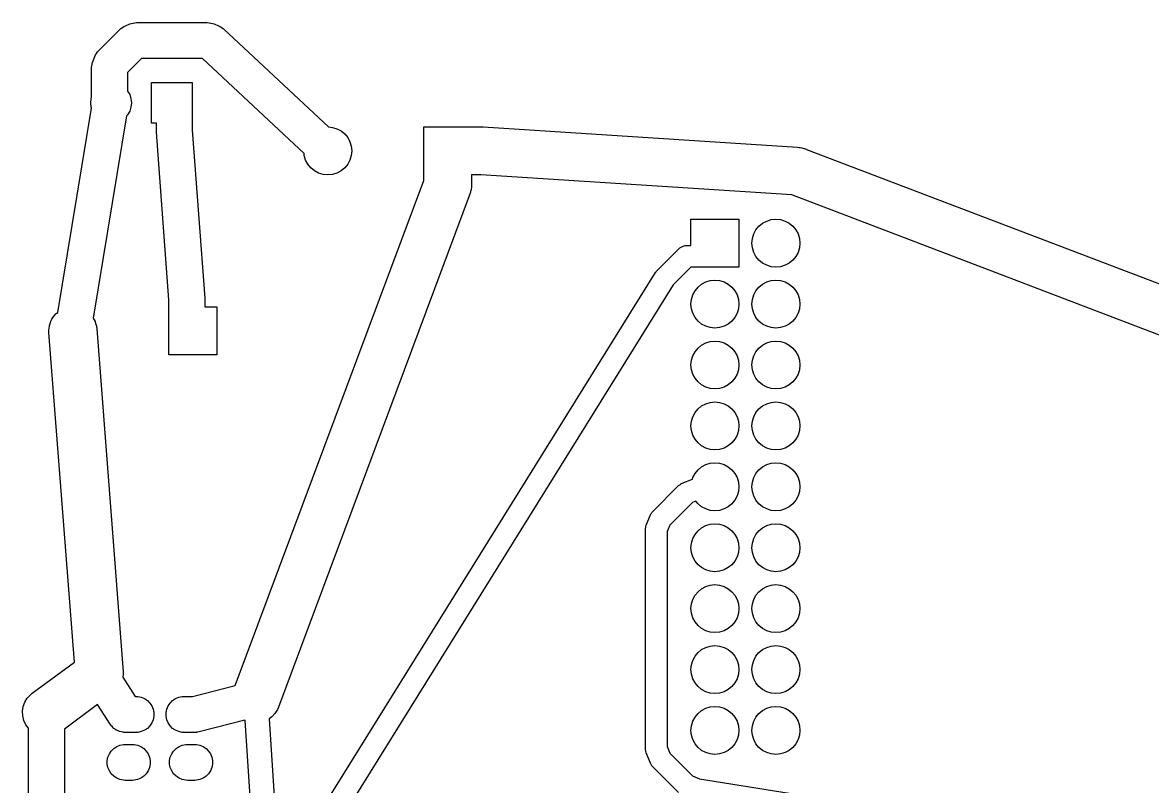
# Model space of a CAD drawing. Extents: x 94.6 to 189.8, y -126.6 to -62.1.
# Drawn here: x 94.57 to 141.7, y -93.95 to -62.1 of the extents above; entities that cross this region are included whole.
import ezdxf

# ---------------------------------------------------------------- set-up
doc = ezdxf.new("R2010")
doc.units = 0
doc.layers.add('BLACK', color=7, linetype='CONTINUOUS')

msp = doc.modelspace()

# ---------------------------------------------------------------- linework, layer by layer
at = {"layer": 'BLACK', "linetype": 'CONTINUOUS'}
for p, q in [((98.863511, -62.232422), (99.039211, -62.159622)), ((99.039211, -62.159622), (99.108507, -62.134818)), ((99.108507, -62.134818), (99.108552, -62.134809)), ((99.108552, -62.134809), (99.108586, -62.134795)), ((99.108586, -62.134795), (99.180479, -62.120494)), ((99.180479, -62.120494), (99.252705, -62.10612)), ((99.252705, -62.10612), (99.252741, -62.106119)), ((99.252741, -62.106119), (99.252787, -62.106111)), ((99.252787, -62.106111), (99.3263, -62.1025)), ((99.3263, -62.1025), (100.5737, -62.1025)), ((100.5737, -62.1025), (102.2737, -62.1025)), ((102.2737, -62.1025), (102.347213, -62.106111)), ((102.347213, -62.106111), (102.347258, -62.106119)), ((102.347258, -62.106119), (102.347295, -62.10612)), ((102.347295, -62.10612), (102.41952, -62.120494)), ((102.41952, -62.120494), (102.491414, -62.134795)), ((102.491414, -62.134795), (102.491447, -62.134809)), ((102.491447, -62.134809), (102.491493, -62.134818)), ((102.491493, -62.134818), (102.560789, -62.159622)), ((102.560789, -62.159622), (102.736489, -62.232422)), ((97.74247, -63.27277), (98.62027, -62.39497)), ((98.62027, -62.39497), (98.674698, -62.345637)), ((98.674698, -62.345637), (98.674741, -62.345595)), ((98.674741, -62.345595), (98.674757, -62.345583)), ((98.674757, -62.345583), (98.674805, -62.345541)), ((98.674805, -62.345541), (98.738095, -62.303252)), ((98.738095, -62.303252), (98.796979, -62.263898)), ((98.796979, -62.263898), (98.797032, -62.263872)), ((98.797032, -62.263872), (98.797053, -62.263859)), ((98.797053, -62.263859), (98.79712, -62.26383)), ((98.79712, -62.26383), (98.863511, -62.232422)), ((102.736489, -62.232422), (102.770706, -62.248609)), ((102.770706, -62.248609), (102.77994, -62.252067)), ((102.77994, -62.252067), (102.786169, -62.255925)), ((102.786169, -62.255925), (102.803021, -62.263898)), ((102.803021, -62.263898), (102.853411, -62.297576)), ((102.853411, -62.297576), (102.904931, -62.329488)), ((102.904931, -62.329488), (102.919165, -62.341522)), ((102.919165, -62.341522), (102.925259, -62.345595)), ((102.925259, -62.345595), (102.932231, -62.352569)), ((102.932231, -62.352569), (102.961137, -62.377007)), ((102.961137, -62.377007), (107.331037, -66.455557)), ((97.507122, -63.691711), (97.579922, -63.516011)), ((97.579922, -63.516011), (97.61133, -63.44962)), ((97.61133, -63.44962), (97.611359, -63.449553)), ((97.611359, -63.449553), (97.611372, -63.449532)), ((97.611372, -63.449532), (97.611398, -63.449479)), ((97.611398, -63.449479), (97.652657, -63.387745)), ((97.652657, -63.387745), (97.693042, -63.327305)), ((97.693042, -63.327305), (97.69308, -63.327262)), ((97.69308, -63.327262), (97.693095, -63.327241)), ((97.693095, -63.327241), (97.693148, -63.327187)), ((97.693148, -63.327187), (97.74247, -63.27277)), ((99.53406, -63.6025), (98.95, -64.18656)), ((100.5737, -63.6025), (99.53406, -63.6025)), ((102.075778, -63.6025), (100.5737, -63.6025)), ((106.310041, -67.554455), (102.075778, -63.6025)), ((97.45, -63.9788), (97.453611, -63.905287)), ((97.45, -65.209834), (97.45, -63.9788)), ((97.453611, -63.905287), (97.453619, -63.905241)), ((97.453619, -63.905241), (97.45362, -63.905205)), ((97.45362, -63.905205), (97.467994, -63.832979)), ((97.467994, -63.832979), (97.482295, -63.761086)), ((97.482295, -63.761086), (97.482309, -63.761052)), ((97.482309, -63.761052), (97.482318, -63.761007)), ((97.482318, -63.761007), (97.507122, -63.691711)), ((98.95, -64.18656), (98.95, -64.956929)), ((98.95, -64.956929), (99.036514, -65.106774)), ((99.95, -66.3025), (99.95, -64.6025)), ((99.95, -64.6025), (101.65, -64.6025)), ((101.65, -64.6025), (101.65, -65.5525)), ((97.41, -65.4525), (97.428575, -65.275775)), ((97.428575, -65.629225), (97.41, -65.4525)), ((97.428575, -65.275775), (97.45, -65.209834)), ((99.036514, -65.106774), (99.091425, -65.275775)), ((99.091425, -65.275775), (99.11, -65.4525)), ((99.11, -65.4525), (99.091425, -65.629225)), ((96.034438, -74.184437), (97.441466, -65.668901)), ((97.441466, -65.668901), (97.428575, -65.629225)), ((98.947664, -65.952117), (98.907669, -65.996536)), ((99.036514, -65.798226), (98.947664, -65.952117)), ((99.091425, -65.629225), (99.036514, -65.798226)), ((101.65, -65.5525), (101.65, -66.3025)), ((98.907669, -65.996536), (97.515267, -74.423553)), ((100.15, -66.3025), (99.95, -66.3025)), ((100.15, -66.6132), (100.15, -66.3025)), ((101.65, -66.3025), (101.65, -66.585613)), ((100.151351, -66.640722), (100.15, -66.6132)), ((100.152026, -66.668293), (100.151351, -66.640722)), ((100.6677, -73.669386), (100.152026, -66.668293)), ((101.65, -66.585613), (102.165674, -73.586707)), ((107.331037, -66.455557), (107.49509, -66.471715)), ((107.49509, -66.471715), (107.682683, -66.52862)), ((107.682683, -66.52862), (107.85557, -66.62103)), ((107.85557, -66.62103), (108.007107, -66.745393)), ((108.007107, -66.745393), (108.13147, -66.89693)), ((108.13147, -66.89693), (108.22388, -67.069817)), ((111.3, -68.4525), (111.3, -66.4525)), ((111.3, -66.4525), (113.3, -66.4525)), ((113.3, -66.4525), (113.7142, -66.4525)), ((113.7142, -66.4525), (113.746421, -66.454082)), ((113.746421, -66.454082), (113.778686, -66.454581)), ((113.778686, -66.454581), (126.893686, -67.302081)), ((108.22388, -67.069817), (108.280785, -67.25741)), ((108.280785, -67.25741), (108.3, -67.4525)), ((126.893686, -67.302081), (126.967249, -67.310475)), ((126.967249, -67.310475), (126.976801, -67.310953)), ((126.976801, -67.310953), (126.983944, -67.31238)), ((126.983944, -67.31238), (126.991188, -67.313207)), ((126.991188, -67.313207), (127.000436, -67.315676)), ((127.000436, -67.315676), (127.073033, -67.330183)), ((127.073033, -67.330183), (127.160934, -67.352283)), ((127.160934, -67.352283), (127.173847, -67.356212)), ((127.173847, -67.356212), (127.179772, -67.357215)), ((127.179772, -67.357215), (127.217159, -67.369392)), ((127.217159, -67.369392), (127.254818, -67.380852)), ((127.254818, -67.380852), (127.260253, -67.383428)), ((127.260253, -67.383428), (127.273082, -67.387607)), ((127.273082, -67.387607), (143.006248, -73.380946)), ((106.319215, -67.64759), (106.310041, -67.554455)), ((106.37612, -67.835183), (106.319215, -67.64759)), ((106.46853, -68.00807), (106.37612, -67.835183)), ((108.22388, -67.835183), (108.13147, -68.00807)), ((108.280785, -67.64759), (108.22388, -67.835183)), ((108.3, -67.4525), (108.280785, -67.64759)), ((106.592893, -68.159607), (106.46853, -68.00807)), ((106.74443, -68.28397), (106.592893, -68.159607)), ((106.917317, -68.37638), (106.74443, -68.28397)), ((107.85557, -68.28397), (107.682683, -68.37638)), ((108.007107, -68.159607), (107.85557, -68.28397)), ((108.13147, -68.00807), (108.007107, -68.159607)), ((103.441028, -89.749589), (111.3, -68.68622)), ((107.10491, -68.433285), (106.917317, -68.37638)), ((107.3, -68.4525), (107.10491, -68.433285)), ((107.49509, -68.433285), (107.3, -68.4525)), ((107.682683, -68.37638), (107.49509, -68.433285)), ((111.3, -68.68622), (111.3, -68.4525)), ((113.681917, -68.4525), (113.3, -68.4525)), ((113.3, -68.4525), (113.3, -68.8667)), ((126.650173, -69.290517), (113.681917, -68.4525)), ((113.23691, -69.216271), (105.23801, -90.654671)), ((113.251902, -69.169145), (113.23691, -69.216271)), ((113.25694, -69.156985), (113.251902, -69.169145)), ((113.258888, -69.147187), (113.25694, -69.156985)), ((113.266662, -69.122755), (113.258888, -69.147187)), ((113.279516, -69.043486), (113.266662, -69.122755)), ((113.295185, -68.964717), (113.279516, -69.043486)), ((113.296443, -68.939108), (113.295185, -68.964717)), ((113.298042, -68.929248), (113.296443, -68.939108)), ((113.3, -68.8667), (113.297573, -68.916092)), ((113.297573, -68.916092), (113.298042, -68.929248)), ((142.648709, -75.384945), (126.650173, -69.290517)), ((122.45, -71.4), (122.45, -70.3)), ((122.45, -70.3), (124.45, -70.3)), ((124.45, -70.3), (124.45, -72.3)), ((125.15853, -70.74443), (125.282893, -70.592893)), ((125.282893, -70.592893), (125.43443, -70.46853)), ((125.43443, -70.46853), (125.607317, -70.37612)), ((125.607317, -70.37612), (125.79491, -70.319215)), ((125.79491, -70.319215), (125.99, -70.3)), ((125.99, -70.3), (126.18509, -70.319215)), ((126.18509, -70.319215), (126.372683, -70.37612)), ((126.372683, -70.37612), (126.54557, -70.46853)), ((126.54557, -70.46853), (126.697107, -70.592893)), ((126.697107, -70.592893), (126.82147, -70.74443)), ((124.99, -71.3), (125.009215, -71.10491)), ((125.009215, -71.10491), (125.06612, -70.917317)), ((125.06612, -70.917317), (125.15853, -70.74443)), ((126.82147, -70.74443), (126.91388, -70.917317)), ((126.91388, -70.917317), (126.970785, -71.10491)), ((126.970785, -71.10491), (126.99, -71.3)), ((121.681802, -71.795402), (121.945402, -71.531802)), ((121.945402, -71.531802), (121.989649, -71.492998)), ((121.989649, -71.492998), (121.989657, -71.492991)), ((121.989657, -71.492991), (122.091392, -71.434254)), ((122.091392, -71.434254), (122.122458, -71.42593)), ((122.122458, -71.42593), (122.204864, -71.403849)), ((122.204864, -71.403849), (122.204878, -71.403849)), ((122.204878, -71.403849), (122.2636, -71.4)), ((122.2636, -71.4), (122.45, -71.4)), ((125.009215, -71.49509), (124.99, -71.3)), ((125.06612, -71.682683), (125.009215, -71.49509)), ((126.970785, -71.49509), (126.91388, -71.682683)), ((126.99, -71.3), (126.970785, -71.49509)), ((121.03533, -72.442574), (121.68163, -71.795574)), ((121.68163, -71.795574), (121.681721, -71.795493)), ((121.681721, -71.795493), (121.681802, -71.795402)), ((125.15853, -71.85557), (125.06612, -71.682683)), ((125.282893, -72.007107), (125.15853, -71.85557)), ((125.43443, -72.13147), (125.282893, -72.007107)), ((126.697107, -72.007107), (126.54557, -72.13147)), ((126.82147, -71.85557), (126.697107, -72.007107)), ((126.91388, -71.682683), (126.82147, -71.85557)), ((106.231912, -96.210171), (120.971632, -72.522853)), ((120.971632, -72.522853), (120.992829, -72.493291)), ((120.992829, -72.493291), (120.996543, -72.486851)), ((120.996543, -72.486851), (121.001527, -72.481161)), ((121.001527, -72.481161), (121.005933, -72.475017)), ((121.005933, -72.475017), (121.011358, -72.469938)), ((121.011358, -72.469938), (121.03533, -72.442574)), ((122.31837, -72.431626), (121.708519, -73.042136)), ((122.449996, -72.3), (122.31837, -72.431626)), ((122.45, -72.3), (122.449996, -72.3)), ((124.45, -72.3), (122.45, -72.3)), ((125.607317, -72.22388), (125.43443, -72.13147)), ((125.79491, -72.280785), (125.607317, -72.22388)), ((125.99, -72.3), (125.79491, -72.280785)), ((126.18509, -72.280785), (125.99, -72.3)), ((126.372683, -72.22388), (126.18509, -72.280785)), ((126.54557, -72.13147), (126.372683, -72.22388)), ((121.708519, -73.042136), (106.996161, -96.685486)), ((122.742893, -73.132893), (122.89443, -73.00853)), ((122.89443, -73.00853), (123.067317, -72.91612)), ((123.067317, -72.91612), (123.25491, -72.859215)), ((123.25491, -72.859215), (123.45, -72.84)), ((123.45, -72.84), (123.64509, -72.859215)), ((123.64509, -72.859215), (123.832683, -72.91612)), ((123.832683, -72.91612), (124.00557, -73.00853)), ((124.00557, -73.00853), (124.157107, -73.132893)), ((125.282893, -73.132893), (125.43443, -73.00853)), ((125.43443, -73.00853), (125.607317, -72.91612)), ((125.607317, -72.91612), (125.79491, -72.859215)), ((125.79491, -72.859215), (125.99, -72.84)), ((125.99, -72.84), (126.18509, -72.859215)), ((126.18509, -72.859215), (126.372683, -72.91612)), ((126.372683, -72.91612), (126.54557, -73.00853)), ((126.54557, -73.00853), (126.697107, -73.132893)), ((122.469215, -73.64491), (122.52612, -73.457317)), ((122.52612, -73.457317), (122.61853, -73.28443)), ((122.61853, -73.28443), (122.742893, -73.132893)), ((124.157107, -73.132893), (124.28147, -73.28443)), ((124.28147, -73.28443), (124.37388, -73.457317)), ((124.37388, -73.457317), (124.430785, -73.64491)), ((125.009215, -73.64491), (125.06612, -73.457317)), ((125.06612, -73.457317), (125.15853, -73.28443)), ((125.15853, -73.28443), (125.282893, -73.132893)), ((126.697107, -73.132893), (126.82147, -73.28443)), ((126.82147, -73.28443), (126.91388, -73.457317)), ((126.91388, -73.457317), (126.970785, -73.64491)), ((100.6677, -73.9525), (100.6677, -73.669386)), ((100.6677, -75.9525), (100.6677, -73.9525)), ((102.165674, -73.586707), (102.166348, -73.614277)), ((102.166348, -73.614277), (102.1677, -73.6418)), ((102.1677, -73.6418), (102.1677, -73.9525)), ((102.1677, -73.9525), (102.6677, -73.9525)), ((102.6677, -73.9525), (102.6677, -75.9525)), ((122.45, -73.84), (122.469215, -73.64491)), ((122.469215, -74.03509), (122.45, -73.84)), ((124.430785, -73.64491), (124.45, -73.84)), ((124.45, -73.84), (124.430785, -74.03509)), ((124.99, -73.84), (125.009215, -73.64491)), ((125.009215, -74.03509), (124.99, -73.84)), ((126.970785, -73.64491), (126.99, -73.84)), ((126.99, -73.84), (126.970785, -74.03509)), ((95.794992, -74.47408), (95.83623, -74.39693)), ((95.83623, -74.39693), (95.842995, -74.388685)), ((95.842995, -74.388685), (95.848218, -74.379396)), ((95.848218, -74.379396), (95.905095, -74.313016)), ((95.905095, -74.313016), (95.960593, -74.245393)), ((95.960593, -74.245393), (95.968837, -74.238627)), ((95.968837, -74.238627), (95.975771, -74.230535)), ((95.975771, -74.230535), (96.034438, -74.184437)), ((97.515267, -74.423553), (97.550339, -74.492661)), ((122.52612, -74.222683), (122.469215, -74.03509)), ((122.61853, -74.39557), (122.52612, -74.222683)), ((122.742893, -74.547107), (122.61853, -74.39557)), ((124.28147, -74.39557), (124.157107, -74.547107)), ((124.37388, -74.222683), (124.28147, -74.39557)), ((124.430785, -74.03509), (124.37388, -74.222683)), ((125.06612, -74.222683), (125.009215, -74.03509)), ((125.15853, -74.39557), (125.06612, -74.222683)), ((125.282893, -74.547107), (125.15853, -74.39557)), ((126.82147, -74.39557), (126.697107, -74.547107)), ((126.91388, -74.222683), (126.82147, -74.39557)), ((126.970785, -74.03509), (126.91388, -74.222683)), ((95.667925, -74.931262), (95.678344, -74.844427)), ((95.678344, -74.844427), (95.686915, -74.75741)), ((95.686915, -74.75741), (95.69001, -74.747206)), ((95.69001, -74.747206), (95.69128, -74.736623)), ((95.69128, -74.736623), (95.718428, -74.653521)), ((95.718428, -74.653521), (95.74382, -74.569817)), ((95.74382, -74.569817), (95.748847, -74.560411)), ((95.748847, -74.560411), (95.752157, -74.550281)), ((95.752157, -74.550281), (95.794992, -74.47408)), ((97.550339, -74.492661), (97.59158, -74.569817)), ((97.59158, -74.569817), (97.594676, -74.580024)), ((97.594676, -74.580024), (97.599498, -74.589525)), ((97.599498, -74.589525), (97.623098, -74.67372)), ((97.623098, -74.67372), (97.648485, -74.75741)), ((97.648485, -74.75741), (97.649529, -74.768014)), ((97.649529, -74.768014), (97.652408, -74.778284)), ((97.652408, -74.778284), (97.664742, -74.875641)), ((97.664742, -74.875641), (98.766542, -89.168641)), ((122.89443, -74.67147), (122.742893, -74.547107)), ((123.067317, -74.76388), (122.89443, -74.67147)), ((123.25491, -74.820785), (123.067317, -74.76388)), ((123.45, -74.84), (123.25491, -74.820785)), ((123.64509, -74.820785), (123.45, -74.84)), ((123.832683, -74.76388), (123.64509, -74.820785)), ((124.00557, -74.67147), (123.832683, -74.76388)), ((124.157107, -74.547107), (124.00557, -74.67147)), ((125.43443, -74.67147), (125.282893, -74.547107)), ((125.607317, -74.76388), (125.43443, -74.67147)), ((125.79491, -74.820785), (125.607317, -74.76388)), ((125.99, -74.84), (125.79491, -74.820785)), ((126.18509, -74.820785), (125.99, -74.84)), ((126.372683, -74.76388), (126.18509, -74.820785)), ((126.54557, -74.67147), (126.372683, -74.76388)), ((126.697107, -74.547107), (126.54557, -74.67147)), ((95.6677, -74.9525), (95.668336, -74.946036)), ((95.668838, -74.964062), (95.6677, -74.9525)), ((95.668336, -74.946036), (95.667925, -74.931262)), ((95.670658, -75.029359), (95.668838, -74.964062)), ((96.729883, -88.770067), (95.670658, -75.029359)), ((123.067317, -75.45612), (123.25491, -75.399215)), ((123.25491, -75.399215), (123.45, -75.38)), ((123.45, -75.38), (123.64509, -75.399215)), ((123.64509, -75.399215), (123.832683, -75.45612)), ((125.607317, -75.45612), (125.79491, -75.399215)), ((125.79491, -75.399215), (125.99, -75.38)), ((125.99, -75.38), (126.18509, -75.399215)), ((126.18509, -75.399215), (126.372683, -75.45612)), ((122.52612, -75.997317), (122.61853, -75.82443)), ((122.61853, -75.82443), (122.742893, -75.672893)), ((122.742893, -75.672893), (122.89443, -75.54853)), ((122.89443, -75.54853), (123.067317, -75.45612)), ((123.832683, -75.45612), (124.00557, -75.54853)), ((124.00557, -75.54853), (124.157107, -75.672893)), ((124.157107, -75.672893), (124.28147, -75.82443)), ((124.28147, -75.82443), (124.37388, -75.997317)), ((125.06612, -75.997317), (125.15853, -75.82443)), ((125.15853, -75.82443), (125.282893, -75.672893)), ((125.282893, -75.672893), (125.43443, -75.54853)), ((125.43443, -75.54853), (125.607317, -75.45612)), ((126.372683, -75.45612), (126.54557, -75.54853)), ((126.54557, -75.54853), (126.697107, -75.672893)), ((126.697107, -75.672893), (126.82147, -75.82443)), ((126.82147, -75.82443), (126.91388, -75.997317)), ((102.6677, -75.9525), (100.6677, -75.9525)), ((122.45, -76.38), (122.469215, -76.18491)), ((122.469215, -76.18491), (122.52612, -75.997317)), ((124.37388, -75.997317), (124.430785, -76.18491)), ((124.430785, -76.18491), (124.45, -76.38)), ((124.99, -76.38), (125.009215, -76.18491)), ((125.009215, -76.18491), (125.06612, -75.997317)), ((126.91388, -75.997317), (126.970785, -76.18491)), ((126.970785, -76.18491), (126.99, -76.38)), ((122.469215, -76.57509), (122.45, -76.38)), ((122.52612, -76.762683), (122.469215, -76.57509)), ((122.61853, -76.93557), (122.52612, -76.762683)), ((124.37388, -76.762683), (124.28147, -76.93557)), ((124.430785, -76.57509), (124.37388, -76.762683)), ((124.45, -76.38), (124.430785, -76.57509)), ((125.009215, -76.57509), (124.99, -76.38)), ((125.06612, -76.762683), (125.009215, -76.57509)), ((125.15853, -76.93557), (125.06612, -76.762683)), ((126.91388, -76.762683), (126.82147, -76.93557)), ((126.970785, -76.57509), (126.91388, -76.762683)), ((126.99, -76.38), (126.970785, -76.57509)), ((122.742893, -77.087107), (122.61853, -76.93557)), ((122.89443, -77.21147), (122.742893, -77.087107)), ((123.067317, -77.30388), (122.89443, -77.21147)), ((124.00557, -77.21147), (123.832683, -77.30388)), ((124.157107, -77.087107), (124.00557, -77.21147)), ((124.28147, -76.93557), (124.157107, -77.087107)), ((125.282893, -77.087107), (125.15853, -76.93557)), ((125.43443, -77.21147), (125.282893, -77.087107)), ((125.607317, -77.30388), (125.43443, -77.21147)), ((126.54557, -77.21147), (126.372683, -77.30388)), ((126.697107, -77.087107), (126.54557, -77.21147)), ((126.82147, -76.93557), (126.697107, -77.087107)), ((123.25491, -77.360785), (123.067317, -77.30388)), ((123.45, -77.38), (123.25491, -77.360785)), ((123.64509, -77.360785), (123.45, -77.38)), ((123.832683, -77.30388), (123.64509, -77.360785)), ((125.79491, -77.360785), (125.607317, -77.30388)), ((125.99, -77.38), (125.79491, -77.360785)), ((126.18509, -77.360785), (125.99, -77.38)), ((126.372683, -77.30388), (126.18509, -77.360785)), ((122.61853, -78.36443), (122.742893, -78.212893)), ((122.742893, -78.212893), (122.89443, -78.08853)), ((122.89443, -78.08853), (123.067317, -77.99612)), ((123.067317, -77.99612), (123.25491, -77.939215)), ((123.25491, -77.939215), (123.45, -77.92)), ((123.45, -77.92), (123.64509, -77.939215)), ((123.64509, -77.939215), (123.832683, -77.99612)), ((123.832683, -77.99612), (124.00557, -78.08853)), ((124.00557, -78.08853), (124.157107, -78.212893)), ((124.157107, -78.212893), (124.28147, -78.36443)), ((125.15853, -78.36443), (125.282893, -78.212893)), ((125.282893, -78.212893), (125.43443, -78.08853)), ((125.43443, -78.08853), (125.607317, -77.99612)), ((125.607317, -77.99612), (125.79491, -77.939215)), ((125.79491, -77.939215), (125.99, -77.92)), ((125.99, -77.92), (126.18509, -77.939215)), ((126.18509, -77.939215), (126.372683, -77.99612)), ((126.372683, -77.99612), (126.54557, -78.08853)), ((126.54557, -78.08853), (126.697107, -78.212893)), ((126.697107, -78.212893), (126.82147, -78.36443)), ((122.469215, -78.72491), (122.52612, -78.537317)), ((122.52612, -78.537317), (122.61853, -78.36443)), ((124.28147, -78.36443), (124.37388, -78.537317)), ((124.37388, -78.537317), (124.430785, -78.72491)), ((125.009215, -78.72491), (125.06612, -78.537317)), ((125.06612, -78.537317), (125.15853, -78.36443)), ((126.82147, -78.36443), (126.91388, -78.537317)), ((126.91388, -78.537317), (126.970785, -78.72491)), ((122.45, -78.92), (122.469215, -78.72491)), ((122.469215, -79.11509), (122.45, -78.92)), ((122.52612, -79.302683), (122.469215, -79.11509)), ((124.430785, -79.11509), (124.37388, -79.302683)), ((124.430785, -78.72491), (124.45, -78.92)), ((124.45, -78.92), (124.430785, -79.11509)), ((124.99, -78.92), (125.009215, -78.72491)), ((125.009215, -79.11509), (124.99, -78.92)), ((125.06612, -79.302683), (125.009215, -79.11509)), ((126.970785, -79.11509), (126.91388, -79.302683)), ((126.970785, -78.72491), (126.99, -78.92)), ((126.99, -78.92), (126.970785, -79.11509)), ((122.61853, -79.47557), (122.52612, -79.302683)), ((122.742893, -79.627107), (122.61853, -79.47557)), ((122.89443, -79.75147), (122.742893, -79.627107)), ((124.157107, -79.627107), (124.00557, -79.75147)), ((124.28147, -79.47557), (124.157107, -79.627107)), ((124.37388, -79.302683), (124.28147, -79.47557)), ((125.15853, -79.47557), (125.06612, -79.302683)), ((125.282893, -79.627107), (125.15853, -79.47557)), ((125.43443, -79.75147), (125.282893, -79.627107)), ((126.697107, -79.627107), (126.54557, -79.75147)), ((126.82147, -79.47557), (126.697107, -79.627107)), ((126.91388, -79.302683), (126.82147, -79.47557)), ((123.067317, -79.84388), (122.89443, -79.75147)), ((123.25491, -79.900785), (123.067317, -79.84388)), ((123.45, -79.92), (123.25491, -79.900785)), ((123.64509, -79.900785), (123.45, -79.92)), ((123.832683, -79.84388), (123.64509, -79.900785)), ((124.00557, -79.75147), (123.832683, -79.84388)), ((125.607317, -79.84388), (125.43443, -79.75147)), ((125.79491, -79.900785), (125.607317, -79.84388)), ((125.99, -79.92), (125.79491, -79.900785)), ((126.18509, -79.900785), (125.99, -79.92)), ((126.372683, -79.84388), (126.18509, -79.900785)), ((126.54557, -79.75147), (126.372683, -79.84388)), ((122.89443, -80.62853), (123.067317, -80.53612)), ((123.067317, -80.53612), (123.25491, -80.479215)), ((123.25491, -80.479215), (123.45, -80.46)), ((123.45, -80.46), (123.64509, -80.479215)), ((123.64509, -80.479215), (123.832683, -80.53612)), ((123.832683, -80.53612), (124.00557, -80.62853)), ((125.43443, -80.62853), (125.607317, -80.53612)), ((125.607317, -80.53612), (125.79491, -80.479215)), ((125.79491, -80.479215), (125.99, -80.46)), ((125.99, -80.46), (126.18509, -80.479215)), ((126.18509, -80.479215), (126.372683, -80.53612)), ((126.372683, -80.53612), (126.54557, -80.62853)), ((122.52612, -81.077317), (122.61853, -80.90443)), ((122.61853, -80.90443), (122.742893, -80.752893)), ((122.742893, -80.752893), (122.89443, -80.62853)), ((124.00557, -80.62853), (124.157107, -80.752893)), ((124.157107, -80.752893), (124.28147, -80.90443)), ((124.28147, -80.90443), (124.37388, -81.077317)), ((125.06612, -81.077317), (125.15853, -80.90443)), ((125.15853, -80.90443), (125.282893, -80.752893)), ((125.282893, -80.752893), (125.43443, -80.62853)), ((126.54557, -80.62853), (126.697107, -80.752893)), ((126.697107, -80.752893), (126.82147, -80.90443)), ((126.82147, -80.90443), (126.91388, -81.077317)), ((120.861102, -82.485902), (121.935902, -81.411102)), ((121.935902, -81.411102), (121.935926, -81.41108)), ((121.935926, -81.41108), (121.935936, -81.411068)), ((121.935936, -81.411068), (121.935974, -81.411038)), ((121.935974, -81.411038), (121.980158, -81.372291)), ((121.980158, -81.372291), (122.005722, -81.357531)), ((122.005722, -81.357531), (122.029142, -81.339565)), ((122.029142, -81.339565), (122.081849, -81.313579)), ((122.081849, -81.313579), (122.081893, -81.313554)), ((122.081893, -81.313554), (122.081909, -81.313549)), ((122.081909, -81.313549), (122.081937, -81.313536)), ((122.081937, -81.313536), (122.50798, -81.137116)), ((122.50798, -81.137116), (122.52612, -81.077317)), ((124.37388, -81.077317), (124.430785, -81.26491)), ((124.430785, -81.26491), (124.45, -81.46)), ((124.45, -81.46), (124.430785, -81.65509)), ((124.99, -81.46), (125.009215, -81.26491)), ((125.009215, -81.65509), (124.99, -81.46)), ((125.009215, -81.26491), (125.06612, -81.077317)), ((126.91388, -81.077317), (126.970785, -81.26491)), ((126.970785, -81.26491), (126.99, -81.46)), ((126.99, -81.46), (126.970785, -81.65509)), ((124.37388, -81.842683), (124.28147, -82.01557)), ((124.430785, -81.65509), (124.37388, -81.842683)), ((125.06612, -81.842683), (125.009215, -81.65509)), ((125.15853, -82.01557), (125.06612, -81.842683)), ((126.91388, -81.842683), (126.82147, -82.01557)), ((126.970785, -81.65509), (126.91388, -81.842683)), ((122.508986, -82.110809), (121.560809, -83.058986)), ((122.649081, -82.052797), (122.508986, -82.110809)), ((122.742893, -82.167107), (122.649081, -82.052797)), ((122.89443, -82.29147), (122.742893, -82.167107)), ((123.067317, -82.38388), (122.89443, -82.29147)), ((123.25491, -82.440785), (123.067317, -82.38388)), ((123.45, -82.46), (123.25491, -82.440785)), ((123.64509, -82.440785), (123.45, -82.46)), ((123.832683, -82.38388), (123.64509, -82.440785)), ((124.00557, -82.29147), (123.832683, -82.38388)), ((124.157107, -82.167107), (124.00557, -82.29147)), ((124.28147, -82.01557), (124.157107, -82.167107)), ((125.282893, -82.167107), (125.15853, -82.01557)), ((125.43443, -82.29147), (125.282893, -82.167107)), ((125.607317, -82.38388), (125.43443, -82.29147)), ((125.79491, -82.440785), (125.607317, -82.38388)), ((125.99, -82.46), (125.79491, -82.440785)), ((126.18509, -82.440785), (125.99, -82.46)), ((126.372683, -82.38388), (126.18509, -82.440785)), ((126.54557, -82.29147), (126.372683, -82.38388)), ((126.697107, -82.167107), (126.54557, -82.29147)), ((126.82147, -82.01557), (126.697107, -82.167107)), ((120.584256, -83.064888), (120.763536, -82.631937)), ((120.763536, -82.631937), (120.763549, -82.631909)), ((120.763549, -82.631909), (120.763554, -82.631893)), ((120.763554, -82.631893), (120.763579, -82.631849)), ((120.763579, -82.631849), (120.789565, -82.579142)), ((120.789565, -82.579142), (120.807531, -82.555722)), ((120.807531, -82.555722), (120.822291, -82.530158)), ((120.822291, -82.530158), (120.861038, -82.485974)), ((120.861038, -82.485974), (120.861068, -82.485936)), ((120.861068, -82.485936), (120.86108, -82.485926)), ((120.86108, -82.485926), (120.861102, -82.485902)), ((120.55, -83.2371), (120.55385, -83.178363)), ((120.55, -90.8571), (120.55, -83.2371)), ((120.55385, -83.178363), (120.561477, -83.149896)), ((120.561477, -83.149896), (120.565321, -83.120678)), ((120.565321, -83.120678), (120.584236, -83.064937)), ((120.584236, -83.064937), (120.584252, -83.064896)), ((120.584252, -83.064896), (120.584254, -83.064892)), ((120.584254, -83.064892), (120.584256, -83.064888)), ((121.560809, -83.058986), (121.45, -83.326584)), ((121.45, -83.326584), (121.45, -90.8571)), ((122.61853, -83.44443), (122.742893, -83.292893)), ((122.742893, -83.292893), (122.89443, -83.16853)), ((122.89443, -83.16853), (123.067317, -83.07612)), ((123.067317, -83.07612), (123.25491, -83.019215)), ((123.25491, -83.019215), (123.45, -83)), ((123.45, -83), (123.64509, -83.019215)), ((123.64509, -83.019215), (123.832683, -83.07612)), ((123.832683, -83.07612), (124.00557, -83.16853)), ((124.00557, -83.16853), (124.157107, -83.292893)), ((124.157107, -83.292893), (124.28147, -83.44443)), ((125.15853, -83.44443), (125.282893, -83.292893)), ((125.282893, -83.292893), (125.43443, -83.16853)), ((125.43443, -83.16853), (125.607317, -83.07612)), ((125.607317, -83.07612), (125.79491, -83.019215)), ((125.79491, -83.019215), (125.99, -83)), ((125.99, -83), (126.18509, -83.019215)), ((126.18509, -83.019215), (126.372683, -83.07612)), ((126.372683, -83.07612), (126.54557, -83.16853)), ((126.54557, -83.16853), (126.697107, -83.292893)), ((126.697107, -83.292893), (126.82147, -83.44443)), ((122.45, -84), (122.469215, -83.80491)), ((122.469215, -83.80491), (122.52612, -83.617317)), ((122.52612, -83.617317), (122.61853, -83.44443)), ((124.28147, -83.44443), (124.37388, -83.617317)), ((124.37388, -83.617317), (124.430785, -83.80491)), ((124.430785, -83.80491), (124.45, -84)), ((124.99, -84), (125.009215, -83.80491)), ((125.009215, -83.80491), (125.06612, -83.617317)), ((125.06612, -83.617317), (125.15853, -83.44443)), ((126.82147, -83.44443), (126.91388, -83.617317)), ((126.91388, -83.617317), (126.970785, -83.80491)), ((126.970785, -83.80491), (126.99, -84)), ((122.469215, -84.19509), (122.45, -84)), ((122.52612, -84.382683), (122.469215, -84.19509)), ((124.430785, -84.19509), (124.37388, -84.382683)), ((124.45, -84), (124.430785, -84.19509)), ((125.009215, -84.19509), (124.99, -84)), ((125.06612, -84.382683), (125.009215, -84.19509)), ((126.970785, -84.19509), (126.91388, -84.382683)), ((126.99, -84), (126.970785, -84.19509)), ((122.61853, -84.55557), (122.52612, -84.382683)), ((122.742893, -84.707107), (122.61853, -84.55557)), ((122.89443, -84.83147), (122.742893, -84.707107)), ((124.157107, -84.707107), (124.00557, -84.83147)), ((124.28147, -84.55557), (124.157107, -84.707107)), ((124.37388, -84.382683), (124.28147, -84.55557)), ((125.15853, -84.55557), (125.06612, -84.382683)), ((125.282893, -84.707107), (125.15853, -84.55557)), ((125.43443, -84.83147), (125.282893, -84.707107)), ((126.697107, -84.707107), (126.54557, -84.83147)), ((126.82147, -84.55557), (126.697107, -84.707107)), ((126.91388, -84.382683), (126.82147, -84.55557)), ((123.067317, -84.92388), (122.89443, -84.83147)), ((123.25491, -84.980785), (123.067317, -84.92388)), ((123.45, -85), (123.25491, -84.980785)), ((123.64509, -84.980785), (123.45, -85)), ((123.832683, -84.92388), (123.64509, -84.980785)), ((124.00557, -84.83147), (123.832683, -84.92388)), ((125.607317, -84.92388), (125.43443, -84.83147)), ((125.79491, -84.980785), (125.607317, -84.92388)), ((125.99, -85), (125.79491, -84.980785)), ((126.18509, -84.980785), (125.99, -85)), ((126.372683, -84.92388), (126.18509, -84.980785)), ((126.54557, -84.83147), (126.372683, -84.92388)), ((122.742893, -85.832893), (122.89443, -85.70853)), ((122.89443, -85.70853), (123.067317, -85.61612)), ((123.067317, -85.61612), (123.25491, -85.559215)), ((123.25491, -85.559215), (123.45, -85.54)), ((123.45, -85.54), (123.64509, -85.559215)), ((123.64509, -85.559215), (123.832683, -85.61612)), ((123.832683, -85.61612), (124.00557, -85.70853)), ((124.00557, -85.70853), (124.157107, -85.832893)), ((125.282893, -85.832893), (125.43443, -85.70853)), ((125.43443, -85.70853), (125.607317, -85.61612)), ((125.607317, -85.61612), (125.79491, -85.559215)), ((125.79491, -85.559215), (125.99, -85.54)), ((125.99, -85.54), (126.18509, -85.559215)), ((126.18509, -85.559215), (126.372683, -85.61612)), ((126.372683, -85.61612), (126.54557, -85.70853)), ((126.54557, -85.70853), (126.697107, -85.832893)), ((122.469215, -86.34491), (122.52612, -86.157317)), ((122.52612, -86.157317), (122.61853, -85.98443)), ((122.61853, -85.98443), (122.742893, -85.832893)), ((124.157107, -85.832893), (124.28147, -85.98443)), ((124.28147, -85.98443), (124.37388, -86.157317)), ((124.37388, -86.157317), (124.430785, -86.34491)), ((125.009215, -86.34491), (125.06612, -86.157317)), ((125.06612, -86.157317), (125.15853, -85.98443)), ((125.15853, -85.98443), (125.282893, -85.832893)), ((126.697107, -85.832893), (126.82147, -85.98443)), ((126.82147, -85.98443), (126.91388, -86.157317)), ((126.91388, -86.157317), (126.970785, -86.34491)), ((122.45, -86.54), (122.469215, -86.34491)), ((122.469215, -86.73509), (122.45, -86.54)), ((124.430785, -86.34491), (124.45, -86.54)), ((124.45, -86.54), (124.430785, -86.73509)), ((124.99, -86.54), (125.009215, -86.34491)), ((125.009215, -86.73509), (124.99, -86.54)), ((126.970785, -86.34491), (126.99, -86.54)), ((126.99, -86.54), (126.970785, -86.73509)), ((122.52612, -86.922683), (122.469215, -86.73509)), ((122.61853, -87.09557), (122.52612, -86.922683)), ((122.742893, -87.247107), (122.61853, -87.09557)), ((124.28147, -87.09557), (124.157107, -87.247107)), ((124.37388, -86.922683), (124.28147, -87.09557)), ((124.430785, -86.73509), (124.37388, -86.922683)), ((125.06612, -86.922683), (125.009215, -86.73509)), ((125.15853, -87.09557), (125.06612, -86.922683)), ((125.282893, -87.247107), (125.15853, -87.09557)), ((126.82147, -87.09557), (126.697107, -87.247107)), ((126.91388, -86.922683), (126.82147, -87.09557)), ((126.970785, -86.73509), (126.91388, -86.922683)), ((122.89443, -87.37147), (122.742893, -87.247107)), ((123.067317, -87.46388), (122.89443, -87.37147)), ((123.25491, -87.520785), (123.067317, -87.46388)), ((123.45, -87.54), (123.25491, -87.520785)), ((123.64509, -87.520785), (123.45, -87.54)), ((123.832683, -87.46388), (123.64509, -87.520785)), ((124.00557, -87.37147), (123.832683, -87.46388)), ((124.157107, -87.247107), (124.00557, -87.37147)), ((125.43443, -87.37147), (125.282893, -87.247107)), ((125.607317, -87.46388), (125.43443, -87.37147)), ((125.79491, -87.520785), (125.607317, -87.46388)), ((125.99, -87.54), (125.79491, -87.520785)), ((126.18509, -87.520785), (125.99, -87.54)), ((126.372683, -87.46388), (126.18509, -87.520785)), ((126.54557, -87.37147), (126.372683, -87.46388)), ((126.697107, -87.247107), (126.54557, -87.37147)), ((123.067317, -88.15612), (123.25491, -88.099215)), ((123.25491, -88.099215), (123.45, -88.08)), ((123.45, -88.08), (123.64509, -88.099215)), ((123.64509, -88.099215), (123.832683, -88.15612)), ((125.607317, -88.15612), (125.79491, -88.099215)), ((125.79491, -88.099215), (125.99, -88.08)), ((125.99, -88.08), (126.18509, -88.099215)), ((126.18509, -88.099215), (126.372683, -88.15612)), ((122.52612, -88.697317), (122.61853, -88.52443)), ((122.61853, -88.52443), (122.742893, -88.372893)), ((122.742893, -88.372893), (122.89443, -88.24853)), ((122.89443, -88.24853), (123.067317, -88.15612)), ((123.832683, -88.15612), (124.00557, -88.24853)), ((124.00557, -88.24853), (124.157107, -88.372893)), ((124.157107, -88.372893), (124.28147, -88.52443)), ((124.28147, -88.52443), (124.37388, -88.697317)), ((125.06612, -88.697317), (125.15853, -88.52443)), ((125.15853, -88.52443), (125.282893, -88.372893)), ((125.282893, -88.372893), (125.43443, -88.24853)), ((125.43443, -88.24853), (125.607317, -88.15612)), ((126.372683, -88.15612), (126.54557, -88.24853)), ((126.54557, -88.24853), (126.697107, -88.372893)), ((126.697107, -88.372893), (126.82147, -88.52443)), ((126.82147, -88.52443), (126.91388, -88.697317)), ((94.975001, -90.065834), (96.729883, -88.770067)), ((122.45, -89.08), (122.469215, -88.88491)), ((122.469215, -88.88491), (122.52612, -88.697317)), ((124.37388, -88.697317), (124.430785, -88.88491)), ((124.430785, -88.88491), (124.45, -89.08)), ((124.99, -89.08), (125.009215, -88.88491)), ((125.009215, -88.88491), (125.06612, -88.697317)), ((126.91388, -88.697317), (126.970785, -88.88491)), ((126.970785, -88.88491), (126.99, -89.08)), ((98.755822, -89.378854), (98.753545, -89.397829)), ((98.753545, -89.397829), (99.262887, -90.2025)), ((98.768189, -89.29668), (98.755822, -89.378854)), ((98.766542, -89.168641), (98.769275, -89.266738)), ((98.769275, -89.266738), (98.767483, -89.281668)), ((98.767483, -89.281668), (98.768189, -89.29668)), ((122.469215, -89.27509), (122.45, -89.08)), ((122.52612, -89.462683), (122.469215, -89.27509)), ((122.61853, -89.63557), (122.52612, -89.462683)), ((124.37388, -89.462683), (124.28147, -89.63557)), ((124.430785, -89.27509), (124.37388, -89.462683)), ((124.45, -89.08), (124.430785, -89.27509)), ((125.009215, -89.27509), (124.99, -89.08)), ((125.06612, -89.462683), (125.009215, -89.27509)), ((125.15853, -89.63557), (125.06612, -89.462683)), ((126.91388, -89.462683), (126.82147, -89.63557)), ((126.970785, -89.27509), (126.91388, -89.462683)), ((126.99, -89.08), (126.970785, -89.27509)), ((101.65632, -90.2025), (103.441028, -89.749589)), ((122.742893, -89.787107), (122.61853, -89.63557)), ((122.89443, -89.91147), (122.742893, -89.787107)), ((123.067317, -90.00388), (122.89443, -89.91147)), ((123.25491, -90.060785), (123.067317, -90.00388)), ((123.832683, -90.00388), (123.64509, -90.060785)), ((124.00557, -89.91147), (123.832683, -90.00388)), ((124.157107, -89.787107), (124.00557, -89.91147)), ((124.28147, -89.63557), (124.157107, -89.787107)), ((125.282893, -89.787107), (125.15853, -89.63557)), ((125.43443, -89.91147), (125.282893, -89.787107)), ((125.607317, -90.00388), (125.43443, -89.91147)), ((125.79491, -90.060785), (125.607317, -90.00388)), ((126.372683, -90.00388), (126.18509, -90.060785)), ((126.54557, -89.91147), (126.372683, -90.00388)), ((126.697107, -89.787107), (126.54557, -89.91147)), ((126.82147, -89.63557), (126.697107, -89.787107)), ((94.599485, -90.625269), (94.665917, -90.440834)), ((94.665917, -90.440834), (94.767054, -90.272904)), ((94.767054, -90.272904), (94.899009, -90.12793)), ((94.899009, -90.12793), (94.975001, -90.065834)), ((99.262887, -90.2025), (99.3, -90.2025)), ((99.3, -90.2025), (99.373513, -90.206111)), ((99.373513, -90.206111), (99.517714, -90.234795)), ((99.517714, -90.234795), (99.653548, -90.291059)), ((99.653548, -90.291059), (99.775795, -90.372742)), ((99.775795, -90.372742), (99.879758, -90.476705)), ((99.879758, -90.476705), (99.961441, -90.598952)), ((100.638559, -90.598952), (100.720242, -90.476705)), ((100.720242, -90.476705), (100.824205, -90.372742)), ((100.824205, -90.372742), (100.946452, -90.291059)), ((100.946452, -90.291059), (101.082286, -90.234795)), ((101.082286, -90.234795), (101.226487, -90.206111)), ((101.226487, -90.206111), (101.3, -90.2025)), ((101.3, -90.2025), (101.65632, -90.2025)), ((123.45, -90.08), (123.25491, -90.060785)), ((123.64509, -90.060785), (123.45, -90.08)), ((125.99, -90.08), (125.79491, -90.060785)), ((126.18509, -90.060785), (125.99, -90.08)), ((94.570311, -90.81912), (94.599485, -90.625269)), ((94.579515, -91.014938), (94.570311, -90.81912)), ((97.700814, -90.539277), (96.318272, -91.560115)), ((98.216285, -91.35363), (97.700814, -90.539277)), ((99.961441, -90.598952), (100.017705, -90.734786)), ((100.017705, -90.734786), (100.046389, -90.878987)), ((100.046389, -90.878987), (100.046389, -91.026013)), ((100.553611, -90.878987), (100.582295, -90.734786)), ((100.553611, -91.026013), (100.553611, -90.878987)), ((100.582295, -90.734786), (100.638559, -90.598952)), ((105.096191, -90.91159), (104.962594, -91.055051)), ((105.199235, -90.744821), (105.096191, -90.91159)), ((105.23801, -90.654671), (105.199235, -90.744821)), ((120.55, -92.3829), (120.55, -90.8571)), ((121.45, -90.8571), (121.45, -92.293415)), ((122.61853, -91.06443), (122.742893, -90.912893)), ((122.742893, -90.912893), (122.89443, -90.78853)), ((122.89443, -90.78853), (123.067317, -90.69612)), ((123.067317, -90.69612), (123.25491, -90.639215)), ((123.25491, -90.639215), (123.45, -90.62)), ((123.45, -90.62), (123.64509, -90.639215)), ((123.64509, -90.639215), (123.832683, -90.69612)), ((123.832683, -90.69612), (124.00557, -90.78853)), ((124.00557, -90.78853), (124.157107, -90.912893)), ((124.157107, -90.912893), (124.28147, -91.06443)), ((125.15853, -91.06443), (125.282893, -90.912893)), ((125.282893, -90.912893), (125.43443, -90.78853)), ((125.43443, -90.78853), (125.607317, -90.69612)), ((125.607317, -90.69612), (125.79491, -90.639215)), ((125.79491, -90.639215), (125.99, -90.62)), ((125.99, -90.62), (126.18509, -90.639215)), ((126.18509, -90.639215), (126.372683, -90.69612)), ((126.372683, -90.69612), (126.54557, -90.78853)), ((126.54557, -90.78853), (126.697107, -90.912893)), ((126.697107, -90.912893), (126.82147, -91.06443)), ((94.626746, -91.205197), (94.579515, -91.014938)), ((94.710186, -91.382588), (94.626746, -91.205197)), ((94.818303, -91.529014), (94.710186, -91.382588)), ((98.258654, -91.413814), (98.216285, -91.35363)), ((98.265071, -91.420557), (98.258654, -91.413814)), ((98.270242, -91.428295), (98.265071, -91.420557)), ((99.961441, -91.306048), (99.879758, -91.428295)), ((100.017705, -91.170214), (99.961441, -91.306048)), ((100.046389, -91.026013), (100.017705, -91.170214)), ((100.582295, -91.170214), (100.553611, -91.026013)), ((100.638559, -91.306048), (100.582295, -91.170214)), ((100.720242, -91.428295), (100.638559, -91.306048)), ((103.846726, -91.194181), (101.934482, -91.679457)), ((103.857054, -91.200563), (103.846726, -91.194181)), ((104.2574, -97.493782), (103.857054, -91.200563)), ((104.962594, -91.055051), (104.854763, -91.132787)), ((104.854763, -91.132787), (105.256391, -97.446156)), ((122.469215, -91.42491), (122.52612, -91.237317)), ((122.52612, -91.237317), (122.61853, -91.06443)), ((124.28147, -91.06443), (124.37388, -91.237317)), ((124.37388, -91.237317), (124.430785, -91.42491)), ((125.009215, -91.42491), (125.06612, -91.237317)), ((125.06612, -91.237317), (125.15853, -91.06443)), ((126.82147, -91.06443), (126.91388, -91.237317)), ((126.91388, -91.237317), (126.970785, -91.42491)), ((94.810492, -98.92452), (94.818303, -91.529014)), ((96.318272, -91.560115), (96.310491, -98.927463)), ((98.315692, -91.473745), (98.270242, -91.428295)), ((98.360015, -91.520316), (98.315692, -91.473745)), ((98.367623, -91.525676), (98.360015, -91.520316)), ((98.374205, -91.532258), (98.367623, -91.525676)), ((98.42765, -91.567968), (98.374205, -91.532258)), ((98.480205, -91.604997), (98.42765, -91.567968)), ((98.488714, -91.60877), (98.480205, -91.604997)), ((98.496452, -91.613941), (98.488714, -91.60877)), ((98.555843, -91.638541), (98.496452, -91.613941)), ((98.614606, -91.664602), (98.555843, -91.638541)), ((98.623686, -91.666642), (98.614606, -91.664602)), ((98.632286, -91.670205), (98.623686, -91.666642)), ((98.695332, -91.682746), (98.632286, -91.670205)), ((98.758053, -91.696843), (98.695332, -91.682746)), ((98.767358, -91.697073), (98.758053, -91.696843)), ((98.776487, -91.698889), (98.767358, -91.697073)), ((98.85, -91.7025), (98.776487, -91.698889)), ((99, -91.7025), (98.85, -91.7025)), ((99.15, -91.7025), (99, -91.7025)), ((99.3, -91.7025), (99.15, -91.7025)), ((99.373513, -91.698889), (99.3, -91.7025)), ((99.517714, -91.670205), (99.373513, -91.698889)), ((99.653548, -91.613941), (99.517714, -91.670205)), ((99.775795, -91.532258), (99.653548, -91.613941)), ((99.879758, -91.428295), (99.775795, -91.532258)), ((100.824205, -91.532258), (100.720242, -91.428295)), ((100.946452, -91.613941), (100.824205, -91.532258)), ((101.082286, -91.670205), (100.946452, -91.613941)), ((101.226487, -91.698889), (101.082286, -91.670205)), ((101.3, -91.7025), (101.226487, -91.698889)), ((101.45, -91.7025), (101.3, -91.7025)), ((101.75, -91.7025), (101.45, -91.7025)), ((101.823513, -91.698889), (101.75, -91.7025)), ((101.842752, -91.695061), (101.823513, -91.698889)), ((101.862339, -91.694039), (101.842752, -91.695061)), ((101.934482, -91.679457), (101.862339, -91.694039)), ((122.45, -91.62), (122.469215, -91.42491)), ((122.469215, -91.81509), (122.45, -91.62)), ((122.52612, -92.002683), (122.469215, -91.81509)), ((124.430785, -91.81509), (124.37388, -92.002683)), ((124.430785, -91.42491), (124.45, -91.62)), ((124.45, -91.62), (124.430785, -91.81509)), ((124.99, -91.62), (125.009215, -91.42491)), ((125.009215, -91.81509), (124.99, -91.62)), ((125.06612, -92.002683), (125.009215, -91.81509)), ((126.970785, -91.81509), (126.91388, -92.002683)), ((126.970785, -91.42491), (126.99, -91.62)), ((126.99, -91.62), (126.970785, -91.81509)), ((98.374205, -92.372742), (98.496452, -92.291059)), ((98.496452, -92.291059), (98.632286, -92.234795)), ((98.632286, -92.234795), (98.776487, -92.206111)), ((98.776487, -92.206111), (98.85, -92.2025)), ((98.85, -92.2025), (99.15, -92.2025)), ((99.15, -92.2025), (99.223513, -92.206111)), ((99.223513, -92.206111), (99.367714, -92.234795)), ((99.367714, -92.234795), (99.503548, -92.291059)), ((99.503548, -92.291059), (99.625795, -92.372742)), ((100.974205, -92.372742), (101.096452, -92.291059)), ((101.096452, -92.291059), (101.232286, -92.234795)), ((101.232286, -92.234795), (101.376487, -92.206111)), ((101.376487, -92.206111), (101.45, -92.2025)), ((101.45, -92.2025), (101.75, -92.2025)), ((101.75, -92.2025), (101.823513, -92.206111)), ((101.823513, -92.206111), (101.967714, -92.234795)), ((101.967714, -92.234795), (102.103548, -92.291059)), ((102.103548, -92.291059), (102.225795, -92.372742)), ((121.45, -92.293415), (121.560809, -92.561013)), ((122.61853, -92.17557), (122.52612, -92.002683)), ((122.742893, -92.327107), (122.61853, -92.17557)), ((122.89443, -92.45147), (122.742893, -92.327107)), ((124.157107, -92.327107), (124.00557, -92.45147)), ((124.28147, -92.17557), (124.157107, -92.327107)), ((124.37388, -92.002683), (124.28147, -92.17557)), ((125.15853, -92.17557), (125.06612, -92.002683)), ((125.282893, -92.327107), (125.15853, -92.17557)), ((125.43443, -92.45147), (125.282893, -92.327107)), ((126.697107, -92.327107), (126.54557, -92.45147)), ((126.82147, -92.17557), (126.697107, -92.327107)), ((126.91388, -92.002683), (126.82147, -92.17557)), ((98.103611, -92.878987), (98.132295, -92.734786)), ((98.132295, -92.734786), (98.188559, -92.598952)), ((98.188559, -92.598952), (98.270242, -92.476705)), ((98.270242, -92.476705), (98.374205, -92.372742)), ((99.625795, -92.372742), (99.729758, -92.476705)), ((99.729758, -92.476705), (99.811441, -92.598952)), ((99.811441, -92.598952), (99.867705, -92.734786)), ((99.867705, -92.734786), (99.896389, -92.878987)), ((100.703611, -92.878987), (100.732295, -92.734786)), ((100.732295, -92.734786), (100.788559, -92.598952)), ((100.788559, -92.598952), (100.870242, -92.476705)), ((100.870242, -92.476705), (100.974205, -92.372742)), ((102.225795, -92.372742), (102.329758, -92.476705)), ((102.329758, -92.476705), (102.411441, -92.598952)), ((102.411441, -92.598952), (102.467705, -92.734786)), ((102.467705, -92.734786), (102.496389, -92.878987)), ((120.55385, -92.441637), (120.55, -92.3829)), ((120.561477, -92.470103), (120.55385, -92.441637)), ((120.565321, -92.499322), (120.561477, -92.470103)), ((120.584236, -92.555063), (120.565321, -92.499322)), ((120.584252, -92.555103), (120.584236, -92.555063)), ((120.584254, -92.555108), (120.584252, -92.555103)), ((120.584256, -92.555111), (120.584254, -92.555108)), ((120.763536, -92.988063), (120.584256, -92.555111)), ((121.560809, -92.561013), (122.508986, -93.50919)), ((123.067317, -92.54388), (122.89443, -92.45147)), ((123.25491, -92.600785), (123.067317, -92.54388)), ((123.45, -92.62), (123.25491, -92.600785)), ((123.64509, -92.600785), (123.45, -92.62)), ((123.832683, -92.54388), (123.64509, -92.600785)), ((124.00557, -92.45147), (123.832683, -92.54388)), ((125.607317, -92.54388), (125.43443, -92.45147)), ((125.79491, -92.600785), (125.607317, -92.54388)), ((125.99, -92.62), (125.79491, -92.600785)), ((126.18509, -92.600785), (125.99, -92.62)), ((126.372683, -92.54388), (126.18509, -92.600785)), ((126.54557, -92.45147), (126.372683, -92.54388)), ((98.103611, -93.026013), (98.103611, -92.878987)), ((98.132295, -93.170214), (98.103611, -93.026013)), ((98.188559, -93.306048), (98.132295, -93.170214)), ((98.270242, -93.428295), (98.188559, -93.306048)), ((99.811441, -93.306048), (99.729758, -93.428295)), ((99.867705, -93.170214), (99.811441, -93.306048)), ((99.896389, -93.026013), (99.867705, -93.170214)), ((99.896389, -92.878987), (99.896389, -93.026013)), ((100.703611, -93.026013), (100.703611, -92.878987)), ((100.732295, -93.170214), (100.703611, -93.026013)), ((100.788559, -93.306048), (100.732295, -93.170214)), ((100.870242, -93.428295), (100.788559, -93.306048)), ((102.411441, -93.306048), (102.329758, -93.428295)), ((102.467705, -93.170214), (102.411441, -93.306048)), ((102.496389, -93.026013), (102.467705, -93.170214)), ((102.496389, -92.878987), (102.496389, -93.026013)), ((120.763549, -92.98809), (120.763536, -92.988063)), ((120.763554, -92.988107), (120.763549, -92.98809)), ((120.763579, -92.98815), (120.763554, -92.988107)), ((120.789565, -93.040858), (120.763579, -92.98815)), ((120.807531, -93.064277), (120.789565, -93.040858)), ((120.822291, -93.089842), (120.807531, -93.064277)), ((120.861038, -93.134025), (120.822291, -93.089842)), ((120.861068, -93.134064), (120.861038, -93.134025)), ((120.86108, -93.134073), (120.861068, -93.134064)), ((120.861102, -93.134098), (120.86108, -93.134073)), ((121.935902, -94.208898), (120.861102, -93.134098)), ((98.374205, -93.532258), (98.270242, -93.428295)), ((98.496452, -93.613941), (98.374205, -93.532258)), ((98.632286, -93.670205), (98.496452, -93.613941)), ((98.776487, -93.698889), (98.632286, -93.670205)), ((98.85, -93.7025), (98.776487, -93.698889)), ((99.15, -93.7025), (98.85, -93.7025)), ((99.223513, -93.698889), (99.15, -93.7025)), ((99.367714, -93.670205), (99.223513, -93.698889)), ((99.503548, -93.613941), (99.367714, -93.670205)), ((99.625795, -93.532258), (99.503548, -93.613941)), ((99.729758, -93.428295), (99.625795, -93.532258)), ((100.974205, -93.532258), (100.870242, -93.428295)), ((101.096452, -93.613941), (100.974205, -93.532258)), ((101.232286, -93.670205), (101.096452, -93.613941)), ((101.376487, -93.698889), (101.232286, -93.670205)), ((101.45, -93.7025), (101.376487, -93.698889)), ((101.75, -93.7025), (101.45, -93.7025)), ((101.823513, -93.698889), (101.75, -93.7025)), ((101.967714, -93.670205), (101.823513, -93.698889)), ((102.103548, -93.613941), (101.967714, -93.670205)), ((102.225795, -93.532258), (102.103548, -93.613941)), ((102.329758, -93.428295), (102.225795, -93.532258)), ((122.508986, -93.50919), (122.810319, -93.633969)), ((122.810319, -93.633969), (150.297176, -98.02))]:
    msp.add_line(p, q, dxfattribs=at)

doc.saveas('drawing.dxf')
